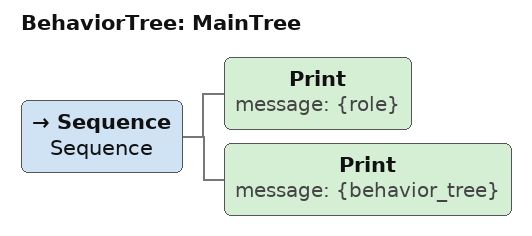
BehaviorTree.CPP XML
<root main_tree_to_execute="MainTree">
  <BehaviorTree ID="MainTree">
    <Sequence name="Sequence">
    	<Print message="{role}"/>
    	<Print message="{behavior_tree}"/>
    </Sequence>
  </BehaviorTree>
</root>
